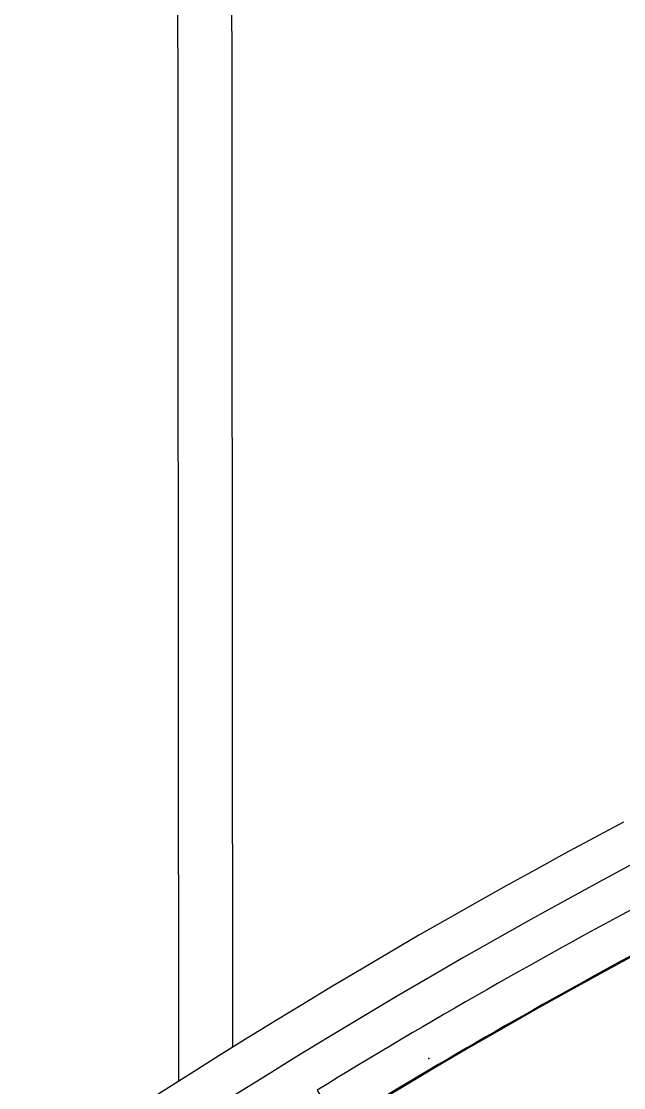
# Model space of a CAD drawing. Header units: millimetres. Extents: x 13515 to 183937, y -33900 to -660.
# Drawn here: x 118510.5 to 118545.4, y -19249.8 to -19188 of the extents above; entities that cross this region are included whole.
import ezdxf

# ---------------------------------------------------------------- set-up
doc = ezdxf.new("R2010")
doc.units = ezdxf.units.MM
doc.header["$LTSCALE"] = 100
doc.header["$MEASUREMENT"] = 0
doc.header["$PDSIZE"] = -10
doc.layers.get('0').update_dxf_attribs({"linetype": 'CONTINUOUS'})
doc.layers.add('ELE9', color=9, linetype='CONTINUOUS')

# ---------------------------------------------------------------- blocks, each defined once
blk = doc.blocks.new('FGHJ')
at = {"layer": 'ELE9', "ltscale": 0.1}
for points in [[(36991550.6, 64072.4), (36991545, 71730.5)], [(36991750.6, 64198.5), (36991745, 71730.6)]]:
    blk.add_lwpolyline(points, dxfattribs=at)
for points in [[(37030999.1, 67646.3), (37004299.1, 67646.3, 0.414214), (36980799.1, 44146.3), (36980799.1, 24146.3)], [(37030999.1, 67346.3), (37004299.1, 67346.3, 0.414214), (36981099.1, 44146.3), (36981099.1, 24146.3)], [(36993331.7, 64764, 0.0156), (36992063.3, 64039.3), (36992071.9, 64024.5), (36991465.6, 63674.5), (36991471.7, 63664, 0.059062), (36987249.1, 60120.2)]]:
    blk.add_lwpolyline(points, format="xyb", dxfattribs=at)
for radius, start, end in [(23715.4, 117.93396, 137.05346), (23265.4, 117.95528, 121.17103)]:
    blk.add_arc((37004308.5, 44080.9), radius, start, end, dxfattribs=at)
blk.add_point((36992476.5, 64156.5), dxfattribs=at)

msp = doc.modelspace()

# ---------------------------------------------------------------- block references
at = {"xscale": 0.01565102769230769, "yscale": 0.01565102769230769, "zscale": 0.01565102769230769}
msp.add_blockref('FGHJ', (-460436.194, -20252.242), dxfattribs=at)

doc.saveas('drawing.dxf')
